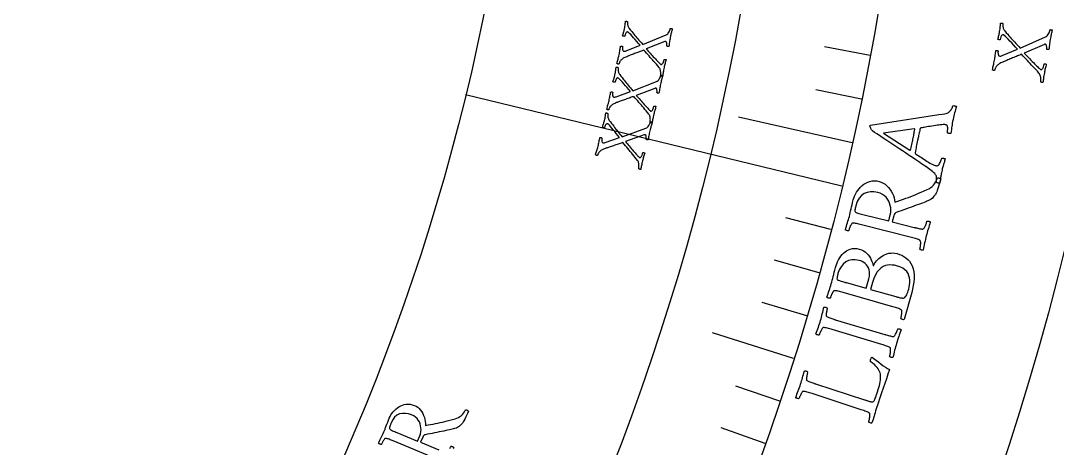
# Model space of a CAD drawing. Header units: millimetres. Extents: x -76 to 76, y -76 to 86.
# Drawn here: x 39.38 to 63.78, y -20.43 to -10.38 of the extents above; entities that cross this region are included whole.
import ezdxf

# ---------------------------------------------------------------- set-up
doc = ezdxf.new("R2010")
doc.units = ezdxf.units.MM
for name, color, linetype in [('CUT_OUTER', 1, 'Continuous'), ('ENGRAVE', 7, 'Continuous'), ('ENGRAVE_FINE', 8, 'Continuous'), ('TEXT', 5, 'Continuous')]:
    doc.layers.add(name, color=color, linetype=linetype)

msp = doc.modelspace()

# ---------------------------------------------------------------- linework, layer by layer
at = {"layer": 'CUT_OUTER'}
msp.add_arc((0.0001, -0.0001), 75.9999, 179.913117, 0.0001, dxfattribs=at)
at = {"layer": 'ENGRAVE'}
for points in [[(58.7104, -14.271), (49.8485, -12.1169)], [(58.9497, -13.2481), (56.2803, -12.6482)], [(57.5751, -18.3217), (55.6632, -17.7133)]]:
    msp.add_lwpolyline(points, dxfattribs=at)
for radius in [74.48, 74.48, 72.485, 68.78, 68.78, 65.854, 60.42, 60.42, 57.228, 51.3, 51.3]:
    msp.add_circle((0, 0), radius, dxfattribs=at)
at = {"layer": 'ENGRAVE_FINE'}
for points in [[(59.3743, -11.1924), (58.2988, -10.9897)], [(59.171, -12.2218), (58.0992, -12.0005)], [(58.4533, -15.2901), (57.3945, -15.0131)], [(58.1783, -16.3051), (57.1245, -16.0098)], [(57.8856, -17.3157), (56.8371, -17.0021)], [(57.247, -19.3226), (56.21, -18.9726)], [(56.9012, -20.3181), (55.8706, -19.9501)]]:
    msp.add_lwpolyline(points, dxfattribs=at)
at = {"layer": 'TEXT'}
for points in [[(53.4651, -11.1797), (53.471, -11.1505), (53.4764, -11.1225), (53.4811, -11.0956), (53.4853, -11.0699), (53.4892, -11.0449), (53.4932, -11.0201), (53.4972, -10.9956), (53.5012, -10.9713), (53.5057, -10.9707), (53.5118, -10.9709), (53.5195, -10.9718), (53.5288, -10.9735), (53.5376, -10.9757), (53.5436, -10.9782), (53.547, -10.9811), (53.5476, -10.9842), (53.5466, -10.9908), (53.5457, -10.999), (53.5451, -11.0087), (53.5447, -11.0199), (53.5449, -11.0319), (53.546, -11.0435), (53.548, -11.055), (53.5509, -11.0662), (53.5553, -11.0762), (53.5615, -11.0839), (53.5696, -11.0895), (53.5796, -11.0929), (53.5898, -11.0937), (53.602, -11.0923), (53.6162, -11.0888), (53.6324, -11.083), (53.9635, -10.9546), (53.922, -10.9084), (53.8818, -10.8633), (53.8428, -10.8195), (53.8051, -10.7768), (53.7699, -10.7375), (53.7387, -10.7038), (53.7114, -10.6756), (53.688, -10.6531), (53.6842, -10.65), (53.6804, -10.6474), (53.6764, -10.6454), (53.6723, -10.6439), (53.6686, -10.6428), (53.6657, -10.6419), (53.6636, -10.6414), (53.6624, -10.6411), (53.656, -10.6411), (53.6488, -10.6435), (53.6406, -10.6484), (53.6315, -10.6557), (53.6223, -10.6673), (53.6138, -10.6854), (53.6059, -10.7098), (53.5988, -10.7406), (53.5964, -10.7425), (53.5919, -10.7434), (53.5853, -10.7433), (53.5766, -10.7422), (53.5676, -10.7406), (53.56, -10.7387), (53.5539, -10.7366), (53.5493, -10.7342), (53.5556, -10.7111), (53.5616, -10.6894), (53.5671, -10.669), (53.5723, -10.6499), (53.5772, -10.631), (53.5819, -10.6111), (53.5866, -10.5902), (53.5911, -10.5683), (53.5968, -10.5379), (53.6016, -10.51), (53.6055, -10.4845), (53.6085, -10.4614), (53.611, -10.4404), (53.6133, -10.4213), (53.6154, -10.4042), (53.6174, -10.389), (53.6217, -10.3882), (53.6272, -10.3881), (53.6339, -10.3884), (53.6418, -10.3894), (53.6496, -10.3911), (53.6562, -10.3937), (53.6615, -10.3973), (53.6656, -10.4018), (53.665, -10.4063), (53.6644, -10.4134), (53.6639, -10.4229), (53.6635, -10.435), (53.6637, -10.4487), (53.665, -10.4633), (53.6674, -10.4788), (53.671, -10.4951), (53.6761, -10.5117), (53.6832, -10.5279), (53.6921, -10.5438), (53.703, -10.5592), (53.7338, -10.5963), (53.7624, -10.6308), (53.7888, -10.6629), (53.8131, -10.6926), (53.8365, -10.7209), (53.8601, -10.749), (53.8839, -10.7768), (53.9081, -10.8044), (53.9335, -10.833), (53.9613, -10.8641), (53.9914, -10.8977), (54.0238, -10.9338), (54.5729, -10.7075), (54.5919, -10.6973), (54.6091, -10.6834), (54.6243, -10.6658), (54.6376, -10.6446), (54.6489, -10.6219), (54.6581, -10.5998), (54.6652, -10.5785), (54.6702, -10.5578), (54.6747, -10.5564), (54.6806, -10.5561), (54.6877, -10.5568), (54.6963, -10.5585), (54.7045, -10.5605), (54.7108, -10.5624), (54.7152, -10.5639), (54.7177, -10.5652), (54.7115, -10.5886), (54.7057, -10.6104), (54.7003, -10.6304), (54.6954, -10.6488), (54.6906, -10.6673), (54.6858, -10.6878), (54.6809, -10.7103), (54.6759, -10.7347), (54.6695, -10.7683), (54.6638, -10.7998), (54.6588, -10.8291), (54.6546, -10.8563), (54.6505, -10.8835), (54.6461, -10.9129), (54.6414, -10.9446), (54.6363, -10.9785), (54.6315, -10.9806), (54.6252, -10.9815), (54.6173, -10.9813), (54.608, -10.9798), (54.5992, -10.9776), (54.5932, -10.9751), (54.5898, -10.9722), (54.5892, -10.969), (54.59, -10.9631), (54.5906, -10.9554), (54.5908, -10.9461), (54.5907, -10.935), (54.5901, -10.9232), (54.5886, -10.9115), (54.5864, -10.9), (54.5834, -10.8887), (54.5794, -10.8787), (54.5744, -10.8711), (54.5684, -10.866), (54.5613, -10.8632), (54.5594, -10.863), (54.5572, -10.8631), (54.5546, -10.8634), (54.5516, -10.8639), (54.5485, -10.8647), (54.5457, -10.8656), (54.5433, -10.8667), (54.5411, -10.868), (54.1036, -11.0407), (54.1249, -11.0646), (54.1473, -11.0896), (54.1709, -11.1155), (54.1958, -11.1426), (54.2211, -11.1699), (54.2461, -11.1969), (54.2709, -11.2236), (54.2954, -11.2498), (54.3191, -11.275), (54.3414, -11.2984), (54.3623, -11.32), (54.3819, -11.3398), (54.3993, -11.3572), (54.4138, -11.3715), (54.4255, -11.3829), (54.4342, -11.3912), (54.4359, -11.3925), (54.438, -11.3942), (54.4404, -11.3961), (54.4433, -11.3984), (54.4464, -11.4006), (54.4499, -11.4024), (54.4536, -11.4038), (54.4577, -11.4049), (54.4655, -11.4047), (54.4737, -11.4008), (54.4823, -11.3932), (54.4914, -11.382), (54.5004, -11.3663), (54.5089, -11.3452), (54.5169, -11.3186), (54.5244, -11.2867), (54.5289, -11.2853), (54.5349, -11.2847), (54.5421, -11.2849), (54.5508, -11.286), (54.5591, -11.2876), (54.5655, -11.2893), (54.5698, -11.2911), (54.5721, -11.2931), (54.5657, -11.3157), (54.5594, -11.3385), (54.5531, -11.3615), (54.5469, -11.3848), (54.5409, -11.4081), (54.5352, -11.4313), (54.5299, -11.4543), (54.5249, -11.4772), (54.5186, -11.5081), (54.513, -11.5368), (54.5082, -11.5633), (54.5042, -11.5875), (54.5006, -11.6107), (54.4971, -11.6345), (54.4935, -11.6586), (54.4899, -11.6833), (54.4849, -11.6835), (54.4788, -11.6829), (54.4718, -11.6812), (54.4637, -11.6785), (54.4561, -11.6756), (54.4502, -11.6732), (54.446, -11.6713), (54.4437, -11.6698), (54.4444, -11.6646), (54.4451, -11.6558), (54.4459, -11.6433), (54.4466, -11.6272), (54.4468, -11.6089), (54.4459, -11.5896), (54.4438, -11.5694), (54.4406, -11.5484), (54.4358, -11.5278), (54.4289, -11.5091), (54.4201, -11.4924), (54.4091, -11.4774), (54.3761, -11.4387), (54.3444, -11.4018), (54.314, -11.3668), (54.285, -11.3336), (54.2566, -11.3015), (54.228, -11.2694), (54.1993, -11.2374), (54.1705, -11.2056), (54.141, -11.1731), (54.1104, -11.1392), (54.0786, -11.1039), (54.0457, -11.0672), (54.0276, -11.0738), (54.0075, -11.0814), (53.9853, -11.09), (53.9611, -11.0995), (53.9355, -11.1096), (53.9094, -11.1198), (53.8827, -11.1301), (53.8554, -11.1404), (53.8283, -11.1507), (53.8021, -11.1607), (53.7769, -11.1704), (53.7526, -11.1799), (53.7298, -11.1888), (53.7091, -11.1969), (53.6906, -11.2041), (53.6743, -11.2105), (53.661, -11.2157), (53.6514, -11.2194), (53.6457, -11.2216), (53.6438, -11.2223), (53.6204, -11.2311), (53.5993, -11.2401), (53.5806, -11.2492), (53.5643, -11.2585), (53.5494, -11.2685), (53.5348, -11.2798), (53.5207, -11.2924), (53.5069, -11.3062), (53.4983, -11.316), (53.4905, -11.3267), (53.4835, -11.3384), (53.4772, -11.351), (53.4719, -11.3633), (53.4677, -11.3742), (53.4645, -11.3838), (53.4624, -11.3919), (53.4605, -11.3946), (53.4563, -11.3958), (53.4497, -11.3957), (53.4408, -11.3943), (53.4317, -11.3919), (53.4244, -11.389), (53.419, -11.3857), (53.4154, -11.3819), (53.4224, -11.3534), (53.429, -11.3271), (53.4353, -11.303), (53.4412, -11.281), (53.447, -11.2591), (53.4529, -11.2349), (53.4589, -11.2084), (53.4651, -11.1797)], [(62.3034, -11.3073), (62.3091, -11.2749), (62.3142, -11.2439), (62.3186, -11.2142), (62.3225, -11.1858), (62.3261, -11.1582), (62.3297, -11.1308), (62.3334, -11.1037), (62.3372, -11.0768), (62.3421, -11.076), (62.3488, -11.076), (62.3573, -11.0768), (62.3675, -11.0784), (62.3772, -11.0806), (62.3839, -11.0832), (62.3877, -11.0863), (62.3885, -11.0897), (62.3876, -11.097), (62.3869, -11.106), (62.3864, -11.1167), (62.3863, -11.1291), (62.3869, -11.1422), (62.3884, -11.155), (62.391, -11.1676), (62.3945, -11.1798), (62.3996, -11.1906), (62.4067, -11.199), (62.4157, -11.2049), (62.4268, -11.2083), (62.4381, -11.2089), (62.4515, -11.2071), (62.467, -11.2027), (62.4846, -11.1959), (62.845, -11.0451), (62.798, -10.9954), (62.7525, -10.947), (62.7083, -10.8999), (62.6657, -10.854), (62.6259, -10.8118), (62.5906, -10.7756), (62.5597, -10.7454), (62.5334, -10.7212), (62.5291, -10.718), (62.5248, -10.7153), (62.5204, -10.7132), (62.5159, -10.7116), (62.5117, -10.7105), (62.5085, -10.7097), (62.5062, -10.7091), (62.5049, -10.7088), (62.4979, -10.709), (62.49, -10.7119), (62.4811, -10.7175), (62.4713, -10.7257), (62.4615, -10.7388), (62.4527, -10.7589), (62.4448, -10.7861), (62.4378, -10.8202), (62.4352, -10.8223), (62.4303, -10.8234), (62.423, -10.8235), (62.4134, -10.8226), (62.4034, -10.8211), (62.3951, -10.8192), (62.3883, -10.817), (62.3832, -10.8145), (62.3895, -10.789), (62.3954, -10.7649), (62.4009, -10.7423), (62.406, -10.7211), (62.4109, -10.7002), (62.4155, -10.6781), (62.42, -10.655), (62.4243, -10.6307), (62.4298, -10.5972), (62.4343, -10.5663), (62.4379, -10.5381), (62.4405, -10.5126), (62.4426, -10.4895), (62.4446, -10.4684), (62.4465, -10.4495), (62.4482, -10.4327), (62.4529, -10.4318), (62.4589, -10.4314), (62.4663, -10.4316), (62.475, -10.4324), (62.4837, -10.4341), (62.491, -10.4368), (62.497, -10.4405), (62.5016, -10.4454), (62.501, -10.4504), (62.5006, -10.4582), (62.5004, -10.4687), (62.5002, -10.482), (62.5008, -10.4971), (62.5027, -10.5131), (62.5058, -10.5301), (62.5102, -10.548), (62.5163, -10.5661), (62.5245, -10.5837), (62.5348, -10.6009), (62.5472, -10.6176), (62.5821, -10.6574), (62.6145, -10.6946), (62.6445, -10.7292), (62.6721, -10.7612), (62.6986, -10.7916), (62.7253, -10.8218), (62.7524, -10.8517), (62.7797, -10.8814), (62.8085, -10.9122), (62.8399, -10.9456), (62.874, -10.9817), (62.9107, -11.0204), (63.508, -10.7557), (63.5286, -10.744), (63.5471, -10.7282), (63.5633, -10.7085), (63.5774, -10.6848), (63.5891, -10.6595), (63.5986, -10.635), (63.6058, -10.6113), (63.6107, -10.5884), (63.6156, -10.5868), (63.6221, -10.5862), (63.63, -10.5868), (63.6394, -10.5884), (63.6485, -10.5905), (63.6555, -10.5923), (63.6604, -10.5939), (63.6631, -10.5952), (63.657, -10.6212), (63.6512, -10.6452), (63.6459, -10.6674), (63.641, -10.6878), (63.6363, -10.7083), (63.6316, -10.7309), (63.6268, -10.7557), (63.6221, -10.7827), (63.6159, -10.8199), (63.6106, -10.8547), (63.6059, -10.887), (63.6021, -10.917), (63.5984, -10.947), (63.5944, -10.9795), (63.5901, -11.0144), (63.5855, -11.0518), (63.5802, -11.0543), (63.5733, -11.0555), (63.5647, -11.0555), (63.5544, -11.0542), (63.5447, -11.052), (63.538, -11.0494), (63.5342, -11.0463), (63.5334, -11.0428), (63.5342, -11.0363), (63.5345, -11.0278), (63.5345, -11.0176), (63.5341, -11.0054), (63.5331, -10.9924), (63.5312, -10.9796), (63.5284, -10.967), (63.5247, -10.9547), (63.52, -10.9438), (63.5143, -10.9356), (63.5076, -10.9301), (63.4997, -10.9273), (63.4977, -10.9271), (63.4952, -10.9272), (63.4923, -10.9276), (63.489, -10.9283), (63.4857, -10.9293), (63.4827, -10.9304), (63.48, -10.9317), (63.4776, -10.9331), (63.0016, -11.1356), (63.0256, -11.1613), (63.051, -11.1881), (63.0777, -11.216), (63.1058, -11.245), (63.1344, -11.2743), (63.1628, -11.3033), (63.1908, -11.3319), (63.2185, -11.3601), (63.2453, -11.3871), (63.2705, -11.4122), (63.2942, -11.4353), (63.3162, -11.4565), (63.3359, -11.475), (63.3523, -11.4904), (63.3654, -11.5025), (63.3753, -11.5114), (63.3772, -11.5129), (63.3795, -11.5146), (63.3823, -11.5167), (63.3855, -11.5191), (63.389, -11.5214), (63.3928, -11.5233), (63.397, -11.5248), (63.4015, -11.5258), (63.41, -11.5253), (63.419, -11.5208), (63.4282, -11.5123), (63.4379, -11.4997), (63.4474, -11.4821), (63.4561, -11.4586), (63.4641, -11.4292), (63.4714, -11.3939), (63.4763, -11.3922), (63.4828, -11.3914), (63.4909, -11.3915), (63.5004, -11.3924), (63.5096, -11.3939), (63.5166, -11.3956), (63.5214, -11.3974), (63.5241, -11.3995), (63.5177, -11.4246), (63.5114, -11.4498), (63.5052, -11.4753), (63.499, -11.5011), (63.4931, -11.5269), (63.4875, -11.5526), (63.4823, -11.578), (63.4776, -11.6033), (63.4715, -11.6375), (63.4662, -11.6692), (63.4617, -11.6984), (63.458, -11.7252), (63.4548, -11.7509), (63.4515, -11.777), (63.4483, -11.8037), (63.4451, -11.8309), (63.4396, -11.8313), (63.4329, -11.8308), (63.4251, -11.8291), (63.4162, -11.8264), (63.4077, -11.8235), (63.4011, -11.821), (63.3965, -11.819), (63.3939, -11.8175), (63.3945, -11.8117), (63.3951, -11.802), (63.3955, -11.7883), (63.3959, -11.7706), (63.3955, -11.7504), (63.3939, -11.7292), (63.3911, -11.7071), (63.3869, -11.6841), (63.381, -11.6616), (63.373, -11.6413), (63.3627, -11.6231), (63.3502, -11.607), (63.3127, -11.5654), (63.2768, -11.5257), (63.2424, -11.4881), (63.2095, -11.4525), (63.1773, -11.418), (63.145, -11.3835), (63.1125, -11.3492), (63.0799, -11.315), (63.0465, -11.2802), (63.0118, -11.2438), (62.9759, -11.2059), (62.9386, -11.1665), (62.9189, -11.1743), (62.897, -11.1832), (62.8729, -11.1933), (62.8465, -11.2045), (62.8187, -11.2164), (62.7902, -11.2283), (62.7612, -11.2404), (62.7315, -11.2525), (62.702, -11.2646), (62.6735, -11.2764), (62.646, -11.2879), (62.6196, -11.299), (62.5948, -11.3095), (62.5723, -11.319), (62.5522, -11.3275), (62.5344, -11.3349), (62.5199, -11.341), (62.5095, -11.3454), (62.5033, -11.348), (62.5012, -11.3489), (62.4757, -11.3592), (62.4528, -11.3697), (62.4325, -11.3803), (62.4148, -11.391), (62.3987, -11.4025), (62.383, -11.4153), (62.3678, -11.4295), (62.3531, -11.4452), (62.3439, -11.4562), (62.3357, -11.4682), (62.3283, -11.4813), (62.3218, -11.4953), (62.3163, -11.509), (62.312, -11.5212), (62.3088, -11.5318), (62.3067, -11.5408), (62.3047, -11.5438), (62.3001, -11.5453), (62.2929, -11.5454), (62.283, -11.544), (62.2729, -11.5417), (62.2648, -11.5388), (62.2587, -11.5353), (62.2547, -11.5312), (62.2616, -11.4996), (62.2681, -11.4705), (62.2743, -11.4438), (62.2801, -11.4194), (62.2858, -11.3951), (62.2916, -11.3683), (62.2975, -11.339), (62.3034, -11.3073)], [(53.2284, -12.2571), (53.2349, -12.2281), (53.2409, -12.2001), (53.2462, -12.1733), (53.2509, -12.1477), (53.2553, -12.1228), (53.2597, -12.0981), (53.2642, -12.0737), (53.2688, -12.0495), (53.2733, -12.049), (53.2794, -12.0492), (53.2871, -12.0503), (53.2963, -12.0522), (53.305, -12.0546), (53.311, -12.0573), (53.3143, -12.0602), (53.3149, -12.0634), (53.3137, -12.0699), (53.3127, -12.078), (53.3119, -12.0877), (53.3112, -12.099), (53.3112, -12.1109), (53.312, -12.1226), (53.3138, -12.1341), (53.3165, -12.1453), (53.3207, -12.1554), (53.3267, -12.1633), (53.3347, -12.169), (53.3446, -12.1726), (53.3549, -12.1736), (53.3671, -12.1725), (53.3814, -12.1692), (53.3977, -12.1638), (53.7313, -12.0422), (53.6907, -11.9951), (53.6514, -11.9492), (53.6133, -11.9046), (53.5765, -11.8611), (53.5421, -11.8211), (53.5116, -11.7868), (53.4849, -11.7581), (53.4619, -11.7351), (53.4582, -11.7319), (53.4544, -11.7293), (53.4505, -11.7272), (53.4464, -11.7256), (53.4427, -11.7244), (53.4399, -11.7235), (53.4378, -11.7229), (53.4366, -11.7226), (53.4302, -11.7225), (53.4229, -11.7248), (53.4146, -11.7295), (53.4054, -11.7365), (53.3959, -11.748), (53.3871, -11.7659), (53.3787, -11.7902), (53.371, -11.8208), (53.3685, -11.8226), (53.364, -11.8234), (53.3574, -11.8232), (53.3487, -11.822), (53.3397, -11.8202), (53.3322, -11.8181), (53.3262, -11.8159), (53.3216, -11.8134), (53.3284, -11.7905), (53.3348, -11.7689), (53.3407, -11.7486), (53.3463, -11.7296), (53.3516, -11.7108), (53.3567, -11.691), (53.3618, -11.6702), (53.3667, -11.6483), (53.3731, -11.6181), (53.3785, -11.5903), (53.3829, -11.5649), (53.3863, -11.5418), (53.3892, -11.5209), (53.3919, -11.5019), (53.3944, -11.4848), (53.3966, -11.4696), (53.4009, -11.469), (53.4064, -11.4689), (53.4131, -11.4694), (53.421, -11.4705), (53.4288, -11.4724), (53.4354, -11.4751), (53.4406, -11.4788), (53.4446, -11.4834), (53.4439, -11.4879), (53.4432, -11.495), (53.4425, -11.5045), (53.4418, -11.5165), (53.4417, -11.5303), (53.4427, -11.5449), (53.4449, -11.5604), (53.4481, -11.5768), (53.4529, -11.5935), (53.4596, -11.6099), (53.4683, -11.6259), (53.4788, -11.6416), (53.5088, -11.6792), (53.5367, -11.7143), (53.5625, -11.747), (53.5862, -11.7771), (53.609, -11.8059), (53.632, -11.8345), (53.6553, -11.8627), (53.6789, -11.8908), (53.7037, -11.92), (53.7309, -11.9516), (53.7603, -11.9858), (53.792, -12.0225), (54.3455, -11.8073), (54.3648, -11.7975), (54.3822, -11.784), (54.3978, -11.7667), (54.4115, -11.7458), (54.4233, -11.7233), (54.4329, -11.7015), (54.4404, -11.6802), (54.4458, -11.6597), (54.4504, -11.6584), (54.4562, -11.6582), (54.4634, -11.659), (54.4719, -11.6609), (54.4801, -11.6631), (54.4864, -11.6651), (54.4907, -11.6667), (54.4932, -11.6681), (54.4865, -11.6913), (54.4802, -11.713), (54.4745, -11.7329), (54.4692, -11.7512), (54.464, -11.7696), (54.4588, -11.79), (54.4535, -11.8123), (54.448, -11.8367), (54.4409, -11.8702), (54.4345, -11.9015), (54.429, -11.9307), (54.4242, -11.9578), (54.4196, -11.9849), (54.4146, -12.0142), (54.4092, -12.0458), (54.4034, -12.0796), (54.3986, -12.0816), (54.3923, -12.0824), (54.3844, -12.082), (54.3751, -12.0804), (54.3664, -12.078), (54.3604, -12.0753), (54.3571, -12.0724), (54.3565, -12.0692), (54.3575, -12.0633), (54.3582, -12.0556), (54.3586, -12.0463), (54.3588, -12.0352), (54.3584, -12.0234), (54.3572, -12.0117), (54.3552, -12.0001), (54.3523, -11.9888), (54.3486, -11.9787), (54.3437, -11.971), (54.3378, -11.9657), (54.3308, -11.9628), (54.3289, -11.9626), (54.3267, -11.9626), (54.3241, -11.9628), (54.321, -11.9633), (54.318, -11.964), (54.3152, -11.9649), (54.3127, -11.966), (54.3105, -11.9672), (53.8696, -12.131), (53.8904, -12.1554), (53.9123, -12.1808), (53.9354, -12.2072), (53.9597, -12.2347), (53.9844, -12.2626), (54.0089, -12.2901), (54.0332, -12.3172), (54.0571, -12.344), (54.0803, -12.3697), (54.1022, -12.3935), (54.1226, -12.4155), (54.1418, -12.4357), (54.1588, -12.4534), (54.1731, -12.4681), (54.1845, -12.4796), (54.1931, -12.4881), (54.1948, -12.4895), (54.1968, -12.4912), (54.1992, -12.4932), (54.202, -12.4955), (54.2051, -12.4977), (54.2085, -12.4996), (54.2122, -12.5012), (54.2163, -12.5023), (54.224, -12.5022), (54.2323, -12.4985), (54.2411, -12.4911), (54.2504, -12.4801), (54.2598, -12.4646), (54.2687, -12.4436), (54.2772, -12.4173), (54.2853, -12.3855), (54.2899, -12.3842), (54.2958, -12.3837), (54.3031, -12.3841), (54.3118, -12.3853), (54.32, -12.3871), (54.3263, -12.3889), (54.3306, -12.3908), (54.3329, -12.3928), (54.3261, -12.4153), (54.3193, -12.4379), (54.3126, -12.4609), (54.3059, -12.484), (54.2994, -12.5072), (54.2933, -12.5302), (54.2875, -12.5532), (54.282, -12.5759), (54.275, -12.6067), (54.2689, -12.6353), (54.2636, -12.6617), (54.2591, -12.6858), (54.2551, -12.709), (54.251, -12.7326), (54.2469, -12.7567), (54.2429, -12.7813), (54.2378, -12.7814), (54.2318, -12.7806), (54.2248, -12.7788), (54.2168, -12.776), (54.2092, -12.7729), (54.2033, -12.7704), (54.1992, -12.7684), (54.1969, -12.7669), (54.1977, -12.7617), (54.1986, -12.7529), (54.1996, -12.7404), (54.2007, -12.7244), (54.2013, -12.706), (54.2007, -12.6867), (54.1991, -12.6665), (54.1963, -12.6454), (54.1919, -12.6248), (54.1854, -12.6059), (54.1769, -12.589), (54.1662, -12.5739), (54.134, -12.5344), (54.103, -12.4969), (54.0734, -12.4613), (54.045, -12.4276), (54.0173, -12.3948), (53.9894, -12.3622), (53.9613, -12.3297), (53.9332, -12.2972), (53.9043, -12.2642), (53.8744, -12.2296), (53.8433, -12.1937), (53.8111, -12.1564), (53.793, -12.1626), (53.7727, -12.1698), (53.7504, -12.1779), (53.7259, -12.187), (53.7002, -12.1965), (53.6738, -12.2062), (53.6469, -12.2159), (53.6194, -12.2257), (53.5921, -12.2354), (53.5658, -12.2449), (53.5403, -12.2541), (53.5158, -12.2631), (53.4929, -12.2716), (53.4721, -12.2792), (53.4534, -12.2861), (53.437, -12.2921), (53.4235, -12.297), (53.4139, -12.3005), (53.4081, -12.3026), (53.4062, -12.3033), (53.3826, -12.3116), (53.3614, -12.3202), (53.3425, -12.3289), (53.326, -12.3379), (53.3109, -12.3476), (53.2961, -12.3586), (53.2817, -12.3709), (53.2677, -12.3844), (53.2589, -12.394), (53.2509, -12.4046), (53.2436, -12.4161), (53.2371, -12.4286), (53.2316, -12.4408), (53.2271, -12.4517), (53.2237, -12.4611), (53.2214, -12.4693), (53.2195, -12.4718), (53.2153, -12.473), (53.2087, -12.4728), (53.1998, -12.4711), (53.1907, -12.4686), (53.1835, -12.4656), (53.1782, -12.4622), (53.1747, -12.4583), (53.1822, -12.4299), (53.1894, -12.4037), (53.1961, -12.3798), (53.2025, -12.3579), (53.2087, -12.3361), (53.2151, -12.312), (53.2217, -12.2857), (53.2284, -12.2571)], [(60.6872, -13.8064), (60.6832, -13.8037), (60.6713, -13.7957), (60.6514, -13.7823), (60.6236, -13.7635), (60.589, -13.7402), (60.5487, -13.7132), (60.5026, -13.6825), (60.4508, -13.6481), (60.3947, -13.6108), (60.3355, -13.5711), (60.2733, -13.5291), (60.208, -13.4848), (60.1406, -13.4392), (60.0722, -13.3933), (60.0028, -13.347), (59.9323, -13.3004), (59.8619, -13.2541), (59.7931, -13.2087), (59.7257, -13.1643), (59.6597, -13.1209), (59.5964, -13.0791), (59.5371, -13.04), (59.4816, -13.0034), (59.4301, -12.9694), (59.4199, -12.9596), (59.4097, -12.9463), (59.3996, -12.9296), (59.3894, -12.9094), (59.3808, -12.889), (59.3752, -12.8716), (59.3727, -12.8573), (59.3733, -12.846), (59.3739, -12.8435), (59.3746, -12.8415), (59.3754, -12.8401), (59.3762, -12.8393), (59.3772, -12.8385), (59.3785, -12.8373), (59.3801, -12.8355), (59.382, -12.8333), (60.9909, -12.5853), (61.0702, -12.5723), (61.1296, -12.5622), (61.1691, -12.5552), (61.1885, -12.5511), (61.2055, -12.5453), (61.2222, -12.5359), (61.2384, -12.5229), (61.2543, -12.5061), (61.2692, -12.4874), (61.2825, -12.4684), (61.2941, -12.449), (61.3042, -12.4293), (61.3124, -12.4112), (61.3186, -12.3966), (61.3228, -12.3856), (61.325, -12.3781), (61.3341, -12.3748), (61.3448, -12.3738), (61.3571, -12.375), (61.371, -12.3784), (61.3842, -12.3825), (61.3944, -12.3861), (61.4015, -12.389), (61.4056, -12.3913), (61.3946, -12.4315), (61.3842, -12.4696), (61.3744, -12.5055), (61.3652, -12.5393), (61.3562, -12.5737), (61.347, -12.6114), (61.3377, -12.6525), (61.3283, -12.6969), (61.3188, -12.7439), (61.3107, -12.7868), (61.304, -12.8257), (61.2986, -12.8606), (61.2936, -12.8955), (61.2879, -12.9347), (61.2814, -12.9779), (61.2742, -13.0254), (61.2664, -13.0289), (61.2568, -13.0303), (61.2454, -13.0297), (61.2322, -13.027), (61.2192, -13.0228), (61.2087, -13.0179), (61.2006, -13.0121), (61.195, -13.0055), (61.1975, -12.9907), (61.1995, -12.9719), (61.201, -12.9494), (61.202, -12.9229), (61.2019, -12.8966), (61.1999, -12.8744), (61.1962, -12.8564), (61.1906, -12.8424), (61.1849, -12.836), (61.1767, -12.8305), (61.1661, -12.8261), (61.1531, -12.8226), (61.1378, -12.8206), (61.1175, -12.82), (61.0923, -12.8208), (61.0621, -12.823), (61.0283, -12.8262), (60.9923, -12.8304), (60.9541, -12.8353), (60.9137, -12.8411), (60.8724, -12.8473), (60.8316, -12.8537), (60.7914, -12.8601), (60.7517, -12.8666), (60.7141, -12.8729), (60.6799, -12.8786), (60.6491, -12.8837), (60.6219, -12.8882), (60.5996, -12.8919), (60.5836, -12.8946), (60.5741, -12.8962), (60.5709, -12.8967), (60.5704, -12.897), (60.5691, -12.8978), (60.567, -12.8992), (60.5639, -12.9012), (60.5608, -12.9035), (60.5585, -12.906), (60.5568, -12.9086), (60.5558, -12.9113), (60.5497, -12.9337), (60.5435, -12.9585), (60.5371, -12.986), (60.5304, -13.016), (60.5238, -13.0467), (60.5174, -13.0764), (60.5112, -13.105), (60.5052, -13.1326), (60.5037, -13.1397), (60.5021, -13.1468), (60.5006, -13.1539), (60.4991, -13.161), (60.4976, -13.1679), (60.4961, -13.1745), (60.4948, -13.1807), (60.4935, -13.1866), (60.4846, -13.2276), (60.4766, -13.2655), (60.4694, -13.3002), (60.4631, -13.3318), (60.4571, -13.364), (60.4506, -13.4005), (60.4436, -13.4415), (60.4362, -13.4868), (60.4361, -13.4884), (60.4365, -13.4906), (60.4373, -13.4932), (60.4386, -13.4962), (60.4399, -13.4991), (60.4409, -13.5012), (60.4414, -13.5025), (60.4416, -13.5029), (60.4449, -13.505), (60.4547, -13.5114), (60.471, -13.522), (60.4938, -13.5369), (60.5211, -13.5548), (60.5508, -13.5743), (60.583, -13.5955), (60.6175, -13.6184), (60.6528, -13.6416), (60.687, -13.6636), (60.7201, -13.6845), (60.7522, -13.7042), (60.7837, -13.7236), (60.8129, -13.74), (60.8398, -13.7535), (60.8643, -13.764), (60.8866, -13.7724), (60.9065, -13.7792), (60.9242, -13.7846), (60.9395, -13.7886), (60.955, -13.7892), (60.9702, -13.7838), (60.9849, -13.7726), (60.9994, -13.7554), (61.0129, -13.7349), (61.0248, -13.7137), (61.0353, -13.6918), (61.0442, -13.6691), (61.0515, -13.6482), (61.057, -13.6317), (61.0609, -13.6195), (61.063, -13.6116), (61.068, -13.6099), (61.0759, -13.6092), (61.0867, -13.6095), (61.1005, -13.6109), (61.1147, -13.6131), (61.1267, -13.616), (61.1364, -13.6195), (61.144, -13.6236), (61.1367, -13.6496), (61.1299, -13.6736), (61.1235, -13.6956), (61.1175, -13.7157), (61.1117, -13.7347), (61.1059, -13.7538), (61.1001, -13.7729), (61.0943, -13.7919), (61.0884, -13.8125), (61.082, -13.8363), (61.0754, -13.8632), (61.0684, -13.8932), (61.0617, -13.9235), (61.0558, -13.9514), (61.051, -13.9769), (61.047, -13.9999), (61.0435, -14.0218), (61.0399, -14.0436), (61.0364, -14.0655), (61.0329, -14.0873), (61.029, -14.1106), (61.0244, -14.1367), (61.0192, -14.1657), (61.0133, -14.1976), (61.0084, -14.1991), (61.0006, -14.1991), (60.9899, -14.1978), (60.9765, -14.195), (60.9626, -14.1914), (60.9509, -14.1876), (60.9412, -14.1834), (60.9337, -14.1791), (60.9365, -14.1637), (60.9386, -14.1436), (60.9402, -14.1186), (60.9412, -14.0888), (60.9403, -14.0589), (60.9363, -14.0337), (60.9291, -14.0133), (60.9188, -13.9977), (60.8957, -13.9706), (60.8707, -13.9448), (60.8436, -13.9203), (60.8146, -13.8971), (60.7842, -13.8744), (60.7528, -13.8518), (60.7205, -13.8291), (60.6872, -13.8064)], [(52.97, -13.3296), (52.9772, -13.3006), (52.9836, -13.2728), (52.9895, -13.2461), (52.9947, -13.2206), (52.9996, -13.1958), (53.0046, -13.1712), (53.0096, -13.1468), (53.0146, -13.1227), (53.0191, -13.1223), (53.0252, -13.1227), (53.0328, -13.124), (53.0421, -13.126), (53.0507, -13.1286), (53.0566, -13.1314), (53.0599, -13.1344), (53.0604, -13.1375), (53.0591, -13.1441), (53.0579, -13.1522), (53.0569, -13.1619), (53.056, -13.1731), (53.0557, -13.185), (53.0563, -13.1967), (53.0579, -13.2082), (53.0604, -13.2196), (53.0643, -13.2297), (53.0702, -13.2377), (53.0781, -13.2436), (53.0879, -13.2474), (53.0981, -13.2486), (53.1104, -13.2477), (53.1247, -13.2448), (53.1412, -13.2397), (53.4772, -13.1248), (53.4376, -13.0769), (53.3992, -13.0302), (53.362, -12.9848), (53.326, -12.9407), (53.2925, -12.9), (53.2627, -12.865), (53.2365, -12.8358), (53.214, -12.8123), (53.2104, -12.8091), (53.2066, -12.8064), (53.2027, -12.8042), (53.1987, -12.8025), (53.1951, -12.8012), (53.1922, -12.8003), (53.1902, -12.7996), (53.1889, -12.7993), (53.1826, -12.7991), (53.1752, -12.8012), (53.1669, -12.8057), (53.1575, -12.8126), (53.1478, -12.8239), (53.1386, -12.8416), (53.1298, -12.8657), (53.1214, -12.8962), (53.1189, -12.898), (53.1144, -12.8987), (53.1078, -12.8983), (53.0991, -12.8969), (53.0902, -12.8949), (53.0827, -12.8927), (53.0767, -12.8903), (53.0722, -12.8878), (53.0794, -12.865), (53.0862, -12.8435), (53.0926, -12.8234), (53.0985, -12.8045), (53.1042, -12.7858), (53.1098, -12.7661), (53.1152, -12.7454), (53.1206, -12.7237), (53.1276, -12.6936), (53.1335, -12.6659), (53.1385, -12.6405), (53.1424, -12.6175), (53.1457, -12.5967), (53.1487, -12.5778), (53.1515, -12.5607), (53.1541, -12.5456), (53.1584, -12.545), (53.1639, -12.5451), (53.1706, -12.5457), (53.1785, -12.547), (53.1863, -12.549), (53.1928, -12.5519), (53.1979, -12.5556), (53.2018, -12.5603), (53.201, -12.5648), (53.2002, -12.5719), (53.1993, -12.5814), (53.1984, -12.5934), (53.198, -12.6071), (53.1987, -12.6218), (53.2005, -12.6373), (53.2034, -12.6538), (53.2079, -12.6706), (53.2143, -12.6871), (53.2226, -12.7033), (53.2328, -12.7192), (53.2621, -12.7574), (53.2893, -12.7931), (53.3144, -12.8262), (53.3375, -12.8569), (53.3596, -12.8861), (53.3821, -12.9151), (53.4048, -12.9438), (53.4278, -12.9724), (53.4521, -13.002), (53.4785, -13.0343), (53.5073, -13.069), (53.5382, -13.1063), (54.096, -12.9024), (54.1154, -12.893), (54.1331, -12.8798), (54.149, -12.8629), (54.1632, -12.8422), (54.1754, -12.8199), (54.1855, -12.7983), (54.1934, -12.7772), (54.1993, -12.7568), (54.2038, -12.7556), (54.2097, -12.7555), (54.2169, -12.7565), (54.2253, -12.7585), (54.2334, -12.7609), (54.2397, -12.763), (54.244, -12.7647), (54.2464, -12.7661), (54.2393, -12.7893), (54.2326, -12.8108), (54.2264, -12.8306), (54.2207, -12.8487), (54.2152, -12.8671), (54.2096, -12.8873), (54.2038, -12.9096), (54.1979, -12.9338), (54.1901, -12.9671), (54.1831, -12.9983), (54.1769, -13.0274), (54.1716, -13.0544), (54.1665, -13.0814), (54.1609, -13.1106), (54.1549, -13.1421), (54.1484, -13.1757), (54.1435, -13.1777), (54.1372, -13.1783), (54.1294, -13.1778), (54.1201, -13.176), (54.1114, -13.1734), (54.1055, -13.1706), (54.1022, -13.1676), (54.1017, -13.1644), (54.1028, -13.1585), (54.1037, -13.1509), (54.1043, -13.1415), (54.1046, -13.1305), (54.1045, -13.1186), (54.1035, -13.1069), (54.1017, -13.0954), (54.0992, -13.0839), (54.0956, -13.0737), (54.0909, -13.066), (54.0851, -13.0606), (54.0782, -13.0576), (54.0763, -13.0573), (54.074, -13.0572), (54.0714, -13.0574), (54.0684, -13.0579), (54.0653, -13.0585), (54.0625, -13.0593), (54.06, -13.0603), (54.0578, -13.0615), (53.6137, -13.2164), (53.6339, -13.2411), (53.6553, -13.267), (53.6779, -13.2939), (53.7016, -13.3219), (53.7258, -13.3503), (53.7497, -13.3783), (53.7734, -13.4059), (53.7968, -13.4331), (53.8195, -13.4593), (53.8408, -13.4835), (53.8609, -13.506), (53.8796, -13.5265), (53.8963, -13.5446), (53.9102, -13.5595), (53.9214, -13.5713), (53.9299, -13.58), (53.9315, -13.5814), (53.9335, -13.5831), (53.9359, -13.5851), (53.9386, -13.5875), (53.9417, -13.5898), (53.945, -13.5918), (53.9487, -13.5934), (53.9527, -13.5946), (53.9605, -13.5947), (53.9689, -13.5911), (53.9778, -13.5839), (53.9873, -13.5731), (53.997, -13.5578), (54.0064, -13.537), (54.0154, -13.5108), (54.0241, -13.4792), (54.0287, -13.478), (54.0347, -13.4776), (54.042, -13.4782), (54.0506, -13.4796), (54.0588, -13.4815), (54.0651, -13.4834), (54.0693, -13.4854), (54.0716, -13.4875), (54.0643, -13.5098), (54.0571, -13.5323), (54.0499, -13.5551), (54.0427, -13.5781), (54.0357, -13.6012), (54.0291, -13.6241), (54.0229, -13.6469), (54.017, -13.6695), (54.0094, -13.7002), (54.0027, -13.7287), (53.9968, -13.7549), (53.9919, -13.7789), (53.9873, -13.802), (53.9828, -13.8256), (53.9783, -13.8496), (53.9737, -13.874), (53.9686, -13.8741), (53.9626, -13.8732), (53.9556, -13.8712), (53.9477, -13.8682), (53.9402, -13.865), (53.9344, -13.8624), (53.9303, -13.8603), (53.928, -13.8587), (53.929, -13.8536), (53.93, -13.8448), (53.9313, -13.8324), (53.9327, -13.8163), (53.9336, -13.798), (53.9335, -13.7787), (53.9322, -13.7585), (53.9299, -13.7373), (53.9259, -13.7165), (53.9198, -13.6976), (53.9116, -13.6805), (53.9013, -13.6651), (53.8698, -13.6251), (53.8396, -13.587), (53.8107, -13.5507), (53.7831, -13.5164), (53.756, -13.4831), (53.7287, -13.4499), (53.7014, -13.4168), (53.6738, -13.3839), (53.6457, -13.3502), (53.6164, -13.3151), (53.5861, -13.2786), (53.5547, -13.2406), (53.5364, -13.2464), (53.516, -13.2532), (53.4935, -13.2609), (53.4689, -13.2694), (53.4429, -13.2785), (53.4164, -13.2876), (53.3893, -13.2968), (53.3616, -13.306), (53.3341, -13.3152), (53.3076, -13.3241), (53.2819, -13.3328), (53.2573, -13.3413), (53.2341, -13.3493), (53.2132, -13.3566), (53.1944, -13.363), (53.1778, -13.3687), (53.1643, -13.3734), (53.1546, -13.3767), (53.1488, -13.3786), (53.1469, -13.3793), (53.1231, -13.3872), (53.1017, -13.3953), (53.0827, -13.4036), (53.066, -13.4123), (53.0507, -13.4217), (53.0357, -13.4324), (53.021, -13.4443), (53.0067, -13.4576), (52.9977, -13.467), (52.9895, -13.4774), (52.982, -13.4888), (52.9753, -13.5011), (52.9695, -13.5132), (52.9648, -13.524), (52.9612, -13.5334), (52.9588, -13.5415), (52.9568, -13.544), (52.9525, -13.5451), (52.946, -13.5448), (52.9371, -13.5429), (52.9281, -13.5402), (52.9209, -13.537), (52.9156, -13.5335), (52.9122, -13.5296), (52.9204, -13.5014), (52.9281, -13.4753), (52.9353, -13.4515), (52.9421, -13.4298), (52.9487, -13.4081), (52.9556, -13.3842), (52.9627, -13.358), (52.97, -13.3296)], [(59.6884, -13.017), (60.3113, -13.4172), (60.3116, -13.4172), (60.3128, -13.4172), (60.3146, -13.4171), (60.3173, -13.4171), (60.3199, -13.4168), (60.3219, -13.4163), (60.3233, -13.4153), (60.3239, -13.4141), (60.3315, -13.3861), (60.3395, -13.3555), (60.3479, -13.3221), (60.3567, -13.286), (60.3652, -13.2505), (60.3727, -13.2186), (60.3791, -13.1903), (60.3846, -13.1658), (60.3913, -13.1339), (60.3973, -13.1036), (60.4027, -13.0747), (60.4073, -13.0474), (60.4116, -13.0202), (60.4163, -12.9918), (60.4211, -12.9621), (60.4263, -12.9312), (60.4264, -12.9286), (60.4255, -12.9262), (60.4236, -12.9242), (60.4207, -12.9226), (60.4177, -12.9213), (60.4155, -12.9204), (60.4143, -12.9198), (60.4138, -12.9197)], [(58.9776, -14.5914), (58.991, -14.5458), (59.0083, -14.5005), (59.0297, -14.4554), (59.0551, -14.4105), (59.0841, -14.3671), (59.1161, -14.3265), (59.1512, -14.2885), (59.1893, -14.2533), (59.2303, -14.2219), (59.2741, -14.1953), (59.3206, -14.1736), (59.3699, -14.1567), (59.4217, -14.1458), (59.4758, -14.1421), (59.532, -14.1455), (59.5905, -14.156), (59.639, -14.1712), (59.6852, -14.193), (59.729, -14.2215), (59.7705, -14.2567), (59.8089, -14.2968), (59.8435, -14.3402), (59.8743, -14.3868), (59.9013, -14.4367), (59.9238, -14.488), (59.9411, -14.5391), (59.9532, -14.5898), (59.96, -14.6403), (60.0286, -14.6185), (60.0945, -14.5968), (60.1577, -14.5751), (60.2183, -14.5535), (60.2775, -14.5315), (60.3368, -14.5086), (60.396, -14.485), (60.4552, -14.4605), (60.516, -14.4349), (60.5799, -14.4076), (60.647, -14.3788), (60.7172, -14.3484), (60.7617, -14.3266), (60.8015, -14.3023), (60.8367, -14.2756), (60.8671, -14.2465), (60.8939, -14.2129), (60.918, -14.1727), (60.9395, -14.1262), (60.9583, -14.0731), (60.9663, -14.07), (60.9763, -14.0697), (60.9883, -14.0721), (61.0023, -14.0772), (61.0157, -14.0831), (61.026, -14.088), (61.0332, -14.0917), (61.0372, -14.0943), (61.021, -14.1615), (61.0049, -14.2224), (60.9888, -14.2771), (60.9729, -14.3256), (60.9574, -14.3678), (60.9429, -14.4036), (60.9293, -14.433), (60.9166, -14.456), (60.9064, -14.4702), (60.8939, -14.4868), (60.8791, -14.506), (60.8621, -14.5276), (60.8415, -14.5497), (60.8163, -14.5703), (60.7863, -14.5894), (60.7516, -14.6069), (60.7351, -14.6139), (60.7124, -14.6231), (60.6836, -14.6346), (60.6485, -14.6484), (60.6084, -14.664), (60.5642, -14.6808), (60.5159, -14.6988), (60.4636, -14.7181), (60.4083, -14.7382), (60.3511, -14.759), (60.2921, -14.7804), (60.2312, -14.8025), (60.1697, -14.8245), (60.1089, -14.8458), (60.0489, -14.8665), (59.9895, -14.8866), (59.9712, -14.8967), (59.956, -14.9127), (59.9437, -14.9347), (59.9345, -14.9627), (59.8985, -15.1063), (60.4133, -15.2361), (60.4176, -15.2372), (60.4218, -15.2382), (60.4261, -15.2393), (60.4303, -15.2404), (60.4345, -15.2415), (60.4388, -15.2425), (60.443, -15.2436), (60.4473, -15.2447), (60.4736, -15.2512), (60.4986, -15.2572), (60.5225, -15.2628), (60.5452, -15.2679), (60.5665, -15.272), (60.586, -15.2747), (60.6038, -15.2761), (60.6199, -15.2761), (60.628, -15.2728), (60.6369, -15.2652), (60.6465, -15.2532), (60.6568, -15.2369), (60.6671, -15.2179), (60.6767, -15.198), (60.6856, -15.1771), (60.6938, -15.1553), (60.7009, -15.1347), (60.7066, -15.1176), (60.7108, -15.1039), (60.7137, -15.0936), (60.7214, -15.0914), (60.7309, -15.0907), (60.7424, -15.0913), (60.7558, -15.0934), (60.7689, -15.0968), (60.7794, -15.1012), (60.7874, -15.1067), (60.793, -15.1133), (60.7797, -15.155), (60.7667, -15.1958), (60.7542, -15.2358), (60.742, -15.275), (60.7302, -15.314), (60.7188, -15.3537), (60.7077, -15.3941), (60.697, -15.4351), (60.687, -15.4753), (60.6775, -15.5159), (60.6684, -15.5571), (60.6597, -15.5987), (60.6512, -15.6408), (60.6428, -15.6832), (60.6344, -15.7261), (60.6261, -15.7694), (60.6181, -15.7725), (60.6084, -15.7735), (60.597, -15.7723), (60.584, -15.769), (60.5712, -15.7645), (60.5608, -15.7596), (60.5527, -15.7544), (60.547, -15.7488), (60.5494, -15.7384), (60.5523, -15.7243), (60.5555, -15.7066), (60.559, -15.6851), (60.5623, -15.6619), (60.5645, -15.6391), (60.5657, -15.6165), (60.5659, -15.5943), (60.5648, -15.5746), (60.562, -15.5596), (60.5577, -15.5493), (60.5518, -15.5437), (60.5349, -15.5339), (60.5152, -15.5248), (60.4928, -15.5163), (60.4675, -15.5084), (60.4403, -15.5007), (60.412, -15.493), (60.3825, -15.4852), (60.352, -15.4773), (59.1729, -15.1778), (59.1422, -15.1701), (59.1124, -15.1627), (59.0834, -15.1557), (59.0552, -15.1491), (59.0287, -15.1437), (59.0044, -15.1402), (58.9826, -15.1385), (58.963, -15.1388), (58.9541, -15.1404), (58.9451, -15.1471), (58.9359, -15.1586), (58.9265, -15.1752), (58.9174, -15.1944), (58.9086, -15.2141), (58.9003, -15.2343), (58.8924, -15.2549), (58.8854, -15.2742), (58.8798, -15.2904), (58.8756, -15.3034), (58.8727, -15.3133), (58.865, -15.3153), (58.8555, -15.3158), (58.844, -15.315), (58.8307, -15.3127), (58.8176, -15.3092), (58.8071, -15.3047), (58.7991, -15.2992), (58.7937, -15.2927), (58.8058, -15.2519), (58.8181, -15.2117), (58.8303, -15.172), (58.8425, -15.1329), (58.8545, -15.094), (58.8658, -15.0552), (58.8766, -15.0165), (58.8867, -14.9777), (58.8969, -14.9368), (58.9072, -14.8942), (58.9174, -14.8499), (58.9276, -14.804), (58.9384, -14.7557), (58.9504, -14.7041), (58.9634, -14.6494), (58.9776, -14.5914)], [(59.555, -14.4169), (59.4668, -14.4019), (59.384, -14.401), (59.3063, -14.414), (59.2339, -14.4409), (59.1694, -14.4845), (59.1154, -14.5478), (59.0718, -14.6306), (59.0386, -14.7331), (59.0353, -14.7473), (59.0314, -14.7649), (59.0271, -14.7858), (59.0224, -14.8101), (59.0191, -14.8337), (59.0192, -14.8524), (59.0229, -14.8664), (59.03, -14.8754), (59.0437, -14.8841), (59.0621, -14.8927), (59.0853, -14.9013), (59.1131, -14.9097), (59.1435, -14.918), (59.174, -14.9261), (59.2048, -14.9342), (59.2358, -14.9421), (59.8136, -15.0849), (59.8503, -14.9387), (59.8604, -14.8851), (59.8639, -14.8312), (59.8608, -14.777), (59.8513, -14.7225), (59.8354, -14.6695), (59.8134, -14.6197), (59.7853, -14.5731), (59.7512, -14.5298), (59.7111, -14.4914), (59.665, -14.4598), (59.613, -14.435), (59.555, -14.4169)], [(58.5612, -16.182), (58.5751, -16.1366), (58.5919, -16.0913), (58.6114, -16.0459), (58.6337, -16.0006), (58.6587, -15.9567), (58.6863, -15.9157), (58.7164, -15.8776), (58.7492, -15.8424), (58.7847, -15.8111), (58.8232, -15.7846), (58.8648, -15.763), (58.9094, -15.7462), (58.9572, -15.7356), (59.0082, -15.7325), (59.0625, -15.7369), (59.12, -15.7489), (59.1702, -15.7655), (59.2162, -15.7876), (59.2581, -15.815), (59.2959, -15.848), (59.3295, -15.8842), (59.3585, -15.9215), (59.3832, -15.9599), (59.4033, -15.9994), (59.4194, -16.0377), (59.4319, -16.0726), (59.4407, -16.1041), (59.446, -16.1322), (59.4479, -16.1361), (59.4505, -16.138), (59.4536, -16.1377), (59.4572, -16.1353), (59.4675, -16.11), (59.4818, -16.0835), (59.5003, -16.0558), (59.5228, -16.027), (59.5489, -15.9982), (59.5784, -15.9704), (59.6111, -15.9436), (59.6472, -15.9178), (59.6859, -15.8945), (59.7269, -15.8749), (59.7701, -15.859), (59.8155, -15.8469), (59.8625, -15.8396), (59.9106, -15.8382), (59.9597, -15.8427), (60.01, -15.8532), (60.0675, -15.8711), (60.1215, -15.8936), (60.172, -15.9207), (60.2191, -15.9523), (60.2624, -15.9898), (60.3015, -16.0344), (60.3364, -16.0861), (60.3671, -16.1449), (60.3905, -16.2086), (60.4056, -16.2785), (60.4124, -16.3545), (60.4108, -16.4367), (60.4031, -16.5214), (60.3917, -16.6046), (60.3766, -16.6865), (60.3578, -16.767), (60.1772, -17.4041), (60.1691, -17.4071), (60.1594, -17.4078), (60.148, -17.4063), (60.1351, -17.4027), (60.1224, -17.3978), (60.1122, -17.3926), (60.1042, -17.3872), (60.0987, -17.3814), (60.1014, -17.3711), (60.1046, -17.3571), (60.1083, -17.3395), (60.1124, -17.3181), (60.1163, -17.295), (60.1192, -17.2723), (60.121, -17.2497), (60.1217, -17.2275), (60.1211, -17.2078), (60.1188, -17.1927), (60.1148, -17.1823), (60.109, -17.1765), (60.0924, -17.1663), (60.073, -17.1567), (60.0507, -17.1476), (60.0257, -17.139), (59.9987, -17.1306), (59.9706, -17.1221), (59.9414, -17.1135), (59.9111, -17.1047), (58.7413, -16.7707), (58.7108, -16.7621), (58.6812, -16.754), (58.6524, -16.7462), (58.6244, -16.7389), (58.598, -16.7327), (58.5739, -16.7285), (58.5521, -16.7263), (58.5325, -16.726), (58.5236, -16.7275), (58.5144, -16.7338), (58.5049, -16.7452), (58.4951, -16.7614), (58.4854, -16.7805), (58.476, -16.8002), (58.467, -16.8206), (58.4584, -16.8416), (58.4507, -16.8613), (58.4446, -16.8778), (58.4399, -16.8909), (58.4368, -16.9008), (58.429, -16.9026), (58.4195, -16.9029), (58.408, -16.9017), (58.3948, -16.8991), (58.3818, -16.8952), (58.3714, -16.8904), (58.3636, -16.8847), (58.3583, -16.8781), (58.3716, -16.8376), (58.385, -16.7974), (58.3984, -16.7577), (58.4119, -16.7183), (58.425, -16.6792), (58.4376, -16.6402), (58.4494, -16.6015), (58.4606, -16.563), (58.4719, -16.5224), (58.4832, -16.4803), (58.4945, -16.4368), (58.5058, -16.3918), (58.5178, -16.3444), (58.531, -16.2936), (58.5455, -16.2395), (58.5612, -16.182)], [(59.2824, -16.6695), (59.3454, -16.4437), (59.3586, -16.3845), (59.3641, -16.3296), (59.3619, -16.2789), (59.3521, -16.2326), (59.3361, -16.1905), (59.3154, -16.1525), (59.2899, -16.1188), (59.2597, -16.0892), (59.2262, -16.0637), (59.1911, -16.0425), (59.1542, -16.0256), (59.1156, -16.0128), (59.0274, -15.9966), (58.9456, -15.9976), (58.8703, -16.0156), (58.8014, -16.0508), (58.7408, -16.1007), (58.6901, -16.1631), (58.6493, -16.238), (58.6183, -16.3253), (58.6146, -16.3394), (58.6103, -16.3569), (58.6054, -16.3777), (58.6, -16.4018), (58.596, -16.4253), (58.5957, -16.4441), (58.599, -16.4581), (58.6058, -16.4673), (58.6176, -16.4747), (58.6328, -16.482), (58.6514, -16.4893), (58.6733, -16.4967), (58.6974, -16.5041), (58.7222, -16.5116), (58.7478, -16.519), (58.7741, -16.5265), (58.7795, -16.5281), (58.7846, -16.5295), (58.7893, -16.5308), (58.7937, -16.5321), (58.7979, -16.5332), (58.8022, -16.5344), (58.8064, -16.5356), (58.8106, -16.5368)], [(59.3863, -16.6987), (59.9817, -16.8661), (59.9929, -16.8692), (60.0067, -16.8728), (60.0233, -16.8769), (60.0425, -16.8817), (60.0629, -16.8864), (60.0829, -16.8904), (60.1025, -16.8937), (60.1217, -16.8963), (60.1392, -16.898), (60.1537, -16.8985), (60.1651, -16.8977), (60.1734, -16.8956), (60.1935, -16.8828), (60.2112, -16.8662), (60.2267, -16.8456), (60.2397, -16.8211), (60.2515, -16.7932), (60.2629, -16.7624), (60.274, -16.7286), (60.2848, -16.6918), (60.2973, -16.6391), (60.3057, -16.5859), (60.31, -16.5322), (60.3103, -16.4779), (60.3044, -16.4244), (60.2901, -16.3731), (60.2675, -16.3239), (60.2365, -16.2769), (60.1953, -16.2339), (60.1421, -16.1968), (60.077, -16.1657), (59.9998, -16.1404), (59.9475, -16.1289), (59.8947, -16.1227), (59.8415, -16.1215), (59.7878, -16.1255), (59.7347, -16.1371), (59.6833, -16.1586), (59.6334, -16.1902), (59.5852, -16.2317), (59.5401, -16.2854), (59.4996, -16.3537), (59.4638, -16.4366), (59.4324, -16.534)], [(58.2083, -17.4291), (58.2198, -17.3896), (58.2306, -17.3505), (58.2408, -17.3117), (58.2502, -17.2733), (58.2594, -17.2346), (58.2691, -17.1951), (58.2792, -17.1549), (58.2896, -17.1138), (58.2976, -17.111), (58.3073, -17.1104), (58.3187, -17.112), (58.3316, -17.1157), (58.3442, -17.1206), (58.3545, -17.1258), (58.3624, -17.1311), (58.368, -17.1368), (58.3653, -17.1468), (58.3622, -17.1604), (58.3586, -17.1776), (58.3545, -17.1983), (58.3504, -17.2206), (58.3472, -17.2424), (58.3446, -17.2636), (58.3427, -17.2843), (58.3424, -17.3028), (58.3443, -17.3176), (58.3485, -17.3285), (58.3549, -17.3356), (58.3688, -17.3438), (58.3851, -17.3517), (58.4038, -17.3594), (58.4248, -17.3669), (58.4475, -17.3743), (58.4713, -17.3818), (58.4962, -17.3895), (58.5222, -17.3973), (58.5264, -17.3986), (58.5306, -17.3998), (58.5348, -17.4011), (58.539, -17.4023), (58.5432, -17.4036), (58.5474, -17.4048), (58.5516, -17.4061), (58.5558, -17.4073), (59.7219, -17.754), (59.7261, -17.7552), (59.7303, -17.7565), (59.7345, -17.7577), (59.7387, -17.759), (59.7429, -17.7602), (59.7471, -17.7614), (59.7513, -17.7627), (59.7555, -17.7639), (59.7814, -17.7716), (59.8063, -17.7787), (59.8299, -17.7852), (59.8524, -17.7912), (59.8734, -17.7962), (59.8928, -17.7998), (59.9105, -17.8019), (59.9266, -17.8026), (59.9349, -17.7997), (59.9441, -17.7924), (59.9542, -17.7809), (59.9651, -17.765), (59.9762, -17.7464), (59.9867, -17.7269), (59.9964, -17.7064), (60.0055, -17.685), (60.0135, -17.6647), (60.0199, -17.6478), (60.0247, -17.6343), (60.028, -17.6241), (60.0357, -17.6223), (60.0453, -17.622), (60.0568, -17.6231), (60.0701, -17.6258), (60.083, -17.6297), (60.0933, -17.6345), (60.1011, -17.6404), (60.1063, -17.6472), (60.0913, -17.6883), (60.0767, -17.7286), (60.0625, -17.768), (60.0487, -17.8066), (60.0352, -17.8451), (60.0221, -17.8843), (60.0094, -17.9241), (59.997, -17.9647), (59.9854, -18.0044), (59.9741, -18.0446), (59.9633, -18.0853), (59.9528, -18.1266), (59.9426, -18.1682), (59.9324, -18.2103), (59.9223, -18.2528), (59.9121, -18.2957), (59.904, -18.2985), (59.8943, -18.2991), (59.883, -18.2974), (59.8701, -18.2936), (59.8575, -18.2885), (59.8473, -18.2832), (59.8395, -18.2776), (59.834, -18.2718), (59.8369, -18.2615), (59.8402, -18.2476), (59.8442, -18.23), (59.8487, -18.2087), (59.8529, -18.1857), (59.8561, -18.1629), (59.8582, -18.1405), (59.8593, -18.1182), (59.859, -18.0985), (59.8569, -18.0834), (59.8531, -18.0729), (59.8474, -18.0671), (59.8309, -18.0566), (59.8116, -18.0467), (59.7895, -18.0372), (59.7646, -18.0283), (59.7377, -18.0195), (59.7098, -18.0106), (59.6807, -18.0015), (59.6505, -17.9923), (58.4858, -17.641), (58.4555, -17.632), (58.426, -17.6234), (58.3973, -17.6152), (58.3695, -17.6074), (58.3432, -17.6009), (58.3191, -17.5963), (58.2973, -17.5938), (58.2778, -17.5932), (58.2688, -17.5945), (58.2595, -17.6008), (58.2498, -17.6119), (58.2398, -17.628), (58.2298, -17.6469), (58.2201, -17.6665), (58.2109, -17.6868), (58.2019, -17.7077), (58.194, -17.7273), (58.1875, -17.7436), (58.1827, -17.7567), (58.1794, -17.7665), (58.1717, -17.7682), (58.1621, -17.7683), (58.1507, -17.767), (58.1374, -17.7642), (58.1245, -17.7601), (58.1142, -17.7552), (58.1065, -17.7494), (58.1013, -17.7427), (58.1152, -17.7023), (58.1292, -17.6624), (58.1432, -17.6228), (58.1572, -17.5837), (58.171, -17.5448), (58.1841, -17.506), (58.1965, -17.4675), (58.2083, -17.4291)], [(59.2432, -19.2912), (59.2463, -19.2922), (59.2502, -19.2935), (59.2547, -19.2949), (59.2599, -19.2966), (59.2733, -19.301), (59.2886, -19.306), (59.3059, -19.3116), (59.3251, -19.3178), (59.3448, -19.3241), (59.3638, -19.3297), (59.382, -19.3347), (59.3995, -19.339), (59.415, -19.3421), (59.4272, -19.3434), (59.4362, -19.3428), (59.442, -19.3405), (59.4555, -19.3286), (59.4677, -19.3145), (59.4784, -19.2982), (59.4878, -19.2797), (59.4971, -19.2571), (59.5077, -19.2286), (59.5197, -19.1942), (59.533, -19.1538), (59.5823, -18.9999), (59.594, -18.9594), (59.604, -18.9162), (59.6123, -18.8704), (59.6189, -18.8219), (59.6226, -18.7741), (59.6222, -18.7302), (59.6176, -18.6902), (59.6089, -18.6541), (59.5968, -18.6232), (59.581, -18.592), (59.5613, -18.5606), (59.5379, -18.5291), (59.5097, -18.4972), (59.4754, -18.4648), (59.4352, -18.4319), (59.389, -18.3986), (59.3831, -18.3918), (59.3804, -18.3822), (59.3808, -18.3697), (59.3844, -18.3544), (59.3926, -18.3317), (59.4015, -18.3138), (59.4113, -18.3008), (59.4218, -18.2925), (59.4723, -18.33), (59.5242, -18.3689), (59.5776, -18.4092), (59.6324, -18.451), (59.6863, -18.4908), (59.7369, -18.5252), (59.7843, -18.5542), (59.8283, -18.5778), (59.7934, -18.6885), (59.7578, -18.7986), (59.7213, -18.9081), (59.6841, -19.0169), (59.6456, -19.1289), (59.6053, -19.2481), (59.5632, -19.3745), (59.5192, -19.508), (59.5043, -19.5544), (59.4906, -19.5985), (59.4783, -19.6403), (59.4672, -19.6798), (59.4564, -19.7185), (59.4449, -19.7577), (59.4325, -19.7974), (59.4194, -19.8376), (59.4112, -19.8402), (59.4015, -19.8406), (59.3902, -19.8387), (59.3774, -19.8345), (59.365, -19.8291), (59.3549, -19.8235), (59.3472, -19.8177), (59.3419, -19.8118), (59.345, -19.8016), (59.3488, -19.7877), (59.3532, -19.7702), (59.3582, -19.749), (59.363, -19.7261), (59.3668, -19.7035), (59.3695, -19.6811), (59.3712, -19.6589), (59.3714, -19.6391), (59.3697, -19.624), (59.3661, -19.6134), (59.3606, -19.6074), (59.3444, -19.5966), (59.3254, -19.5861), (59.3035, -19.5761), (59.2788, -19.5665), (59.2522, -19.5571), (59.2245, -19.5474), (59.1956, -19.5376), (59.1657, -19.5276), (58.0104, -19.1463), (57.9804, -19.1365), (57.9511, -19.1271), (57.9227, -19.1182), (57.895, -19.1098), (57.8689, -19.1025), (57.845, -19.0974), (57.8232, -19.0943), (57.8037, -19.0932), (57.7947, -19.0943), (57.7852, -19.1003), (57.7753, -19.1112), (57.7649, -19.127), (57.7544, -19.1457), (57.7442, -19.165), (57.7344, -19.185), (57.7249, -19.2056), (57.7165, -19.225), (57.7096, -19.2412), (57.7044, -19.2542), (57.7009, -19.2639), (57.6931, -19.2654), (57.6835, -19.2653), (57.6722, -19.2636), (57.659, -19.2605), (57.6462, -19.2561), (57.636, -19.2509), (57.6284, -19.2449), (57.6234, -19.238), (57.6384, -19.1981), (57.6534, -19.1585), (57.6684, -19.1193), (57.6835, -19.0805), (57.6982, -19.042), (57.7123, -19.0036), (57.7257, -18.9654), (57.7385, -18.9273), (57.751, -18.8882), (57.7629, -18.8493), (57.774, -18.8108), (57.7844, -18.7726), (57.7946, -18.7342), (57.8053, -18.695), (57.8164, -18.655), (57.828, -18.6142), (57.8361, -18.6117), (57.8457, -18.6113), (57.857, -18.6132), (57.8699, -18.6172), (57.8824, -18.6224), (57.8925, -18.6279), (57.9003, -18.6335), (57.9057, -18.6392), (57.9028, -18.6492), (57.8993, -18.6627), (57.8952, -18.6798), (57.8906, -18.7004), (57.886, -18.7226), (57.8821, -18.7443), (57.879, -18.7654), (57.8766, -18.7861), (57.8758, -18.8046), (57.8773, -18.8194), (57.8812, -18.8304), (57.8875, -18.8377), (57.9012, -18.8462), (57.9173, -18.8545), (57.9357, -18.8627), (57.9565, -18.8707), (57.979, -18.8787), (58.0026, -18.8869), (58.0273, -18.8952), (58.0532, -18.9037), (58.0573, -18.905), (58.0615, -18.9064), (58.0656, -18.9077), (58.0698, -18.9091), (58.074, -18.9105), (58.0781, -18.9118), (58.0823, -18.9132), (58.0864, -18.9145)], [(48.5811, -19.6464), (48.5061, -19.6219), (48.4338, -19.6104), (48.3644, -19.6117), (48.2977, -19.6258), (48.2358, -19.6555), (48.1805, -19.7037), (48.1318, -19.7704), (48.0896, -19.8555), (48.0848, -19.8675), (48.0792, -19.8823), (48.0728, -19.9), (48.0655, -19.9206), (48.0595, -19.9407), (48.0573, -19.9571), (48.0587, -19.9697), (48.0637, -19.9785), (48.0745, -19.9879), (48.0895, -19.9978), (48.1086, -20.0082), (48.1318, -20.0192), (48.1572, -20.0303), (48.1829, -20.0414), (48.2087, -20.0524), (48.2347, -20.0633), (48.7206, -20.2627), (48.7715, -20.1398), (48.7872, -20.0944), (48.7972, -20.0478), (48.8016, -20.0001), (48.8002, -19.9513), (48.7932, -19.903), (48.7804, -19.8567), (48.762, -19.8125), (48.7378, -19.7702), (48.7077, -19.7316), (48.6716, -19.6981), (48.6293, -19.6697), (48.5811, -19.6464)]]:
    msp.add_lwpolyline(points, close=True, dxfattribs=at)
for points in [[(49.1397, -20.6748), (48.1493, -20.2608), (48.1236, -20.2501), (48.0985, -20.2398), (48.0741, -20.23), (48.0504, -20.2206), (48.0279, -20.2124), (48.0072, -20.2062), (47.9883, -20.2019), (47.9712, -20.1996), (47.9632, -20.1999), (47.9545, -20.2045), (47.945, -20.2134), (47.9347, -20.2266), (47.9242, -20.2422), (47.914, -20.2582), (47.9041, -20.2747), (47.8946, -20.2917), (47.886, -20.3077), (47.879, -20.3211), (47.8736, -20.3319), (47.8698, -20.3401), (47.8629, -20.3408), (47.8545, -20.3401), (47.8446, -20.3378), (47.8332, -20.3341), (47.8223, -20.3294), (47.8137, -20.3241), (47.8074, -20.3183), (47.8035, -20.3119), (47.8194, -20.2779), (47.8353, -20.2444), (47.8511, -20.2114), (47.8668, -20.1788), (47.8823, -20.1465), (47.8972, -20.1141), (47.9116, -20.0817), (47.9255, -20.0492), (47.9397, -20.0148), (47.9541, -19.979), (47.9687, -19.9417), (47.9836, -19.903), (47.9992, -19.8622), (48.0163, -19.8188), (48.0348, -19.7727), (48.0546, -19.724), (48.0546, -19.724), (48.0722, -19.6859), (48.0932, -19.6486), (48.1176, -19.6121), (48.1456, -19.5762), (48.1765, -19.5421), (48.2097, -19.5108), (48.2451, -19.4822), (48.283, -19.4564), (48.3228, -19.4343), (48.3645, -19.4168), (48.4079, -19.4038), (48.4531, -19.3955), (48.4997, -19.3927), (48.5473, -19.3964), (48.596, -19.4066), (48.6457, -19.4234), (48.6861, -19.4428), (48.7236, -19.4678), (48.7582, -19.4983), (48.7898, -19.5344), (48.8182, -19.5744), (48.8428, -19.6167), (48.8637, -19.6614), (48.8808, -19.7084), (48.8938, -19.7561), (48.9023, -19.8028), (48.9063, -19.8487), (48.9058, -19.8936), (48.9684, -19.8835), (49.0287, -19.873), (49.0867, -19.8623), (49.1424, -19.8512), (49.197, -19.8396), (49.2516, -19.8273), (49.3063, -19.8143), (49.3612, -19.8006), (49.4175, -19.7861), (49.4769, -19.7705), (49.5391, -19.754), (49.6044, -19.7365), (49.646, -19.7232), (49.6839, -19.7072), (49.718, -19.6884), (49.7483, -19.6669), (49.776, -19.6409), (49.8023, -19.609), (49.827, -19.5711), (49.8503, -19.5272), (49.8577, -19.5256), (49.8664, -19.5266), (49.8766, -19.5302), (49.8881, -19.5365), (49.8991, -19.5434), (49.9075, -19.5489), (49.9133, -19.5531), (49.9165, -19.5559), (49.8937, -19.6125), (49.8717, -19.6636), (49.8507, -19.7093), (49.8305, -19.7496), (49.8115, -19.7844), (49.7942, -19.8138), (49.7786, -19.8377), (49.7646, -19.8561), (49.7538, -19.8672), (49.7408, -19.8802), (49.7254, -19.895), (49.7077, -19.9117), (49.6869, -19.9283), (49.6622, -19.943), (49.6336, -19.9558), (49.601, -19.9666), (49.5857, -19.9706), (49.5647, -19.9757), (49.5381, -19.9821), (49.5057, -19.9896), (49.4687, -19.998), (49.4279, -20.007), (49.3834, -20.0165), (49.3353, -20.0265), (49.2844, -20.037), (49.2318, -20.0478), (49.1775, -20.0588), (49.1215, -20.0702), (49.065, -20.0814), (49.0092, -20.0922), (48.9541, -20.1025), (48.8997, -20.1124), (48.8825, -20.1188), (48.8671, -20.1308), (48.8536, -20.1484), (48.8419, -20.1717), (48.7919, -20.2923), (49.2245, -20.4722)], [(49.4797, -20.4379), (49.4886, -20.4209), (49.4958, -20.4066), (49.5013, -20.3952), (49.5051, -20.3866), (49.512, -20.3857), (49.5205, -20.3863), (49.5304, -20.3884), (49.5418, -20.3919), (49.5528, -20.3965), (49.5615, -20.4018), (49.5678, -20.4076), (49.5717, -20.4141), (49.5547, -20.4488)]]:
    msp.add_lwpolyline(points, dxfattribs=at)

doc.saveas('drawing.dxf')
